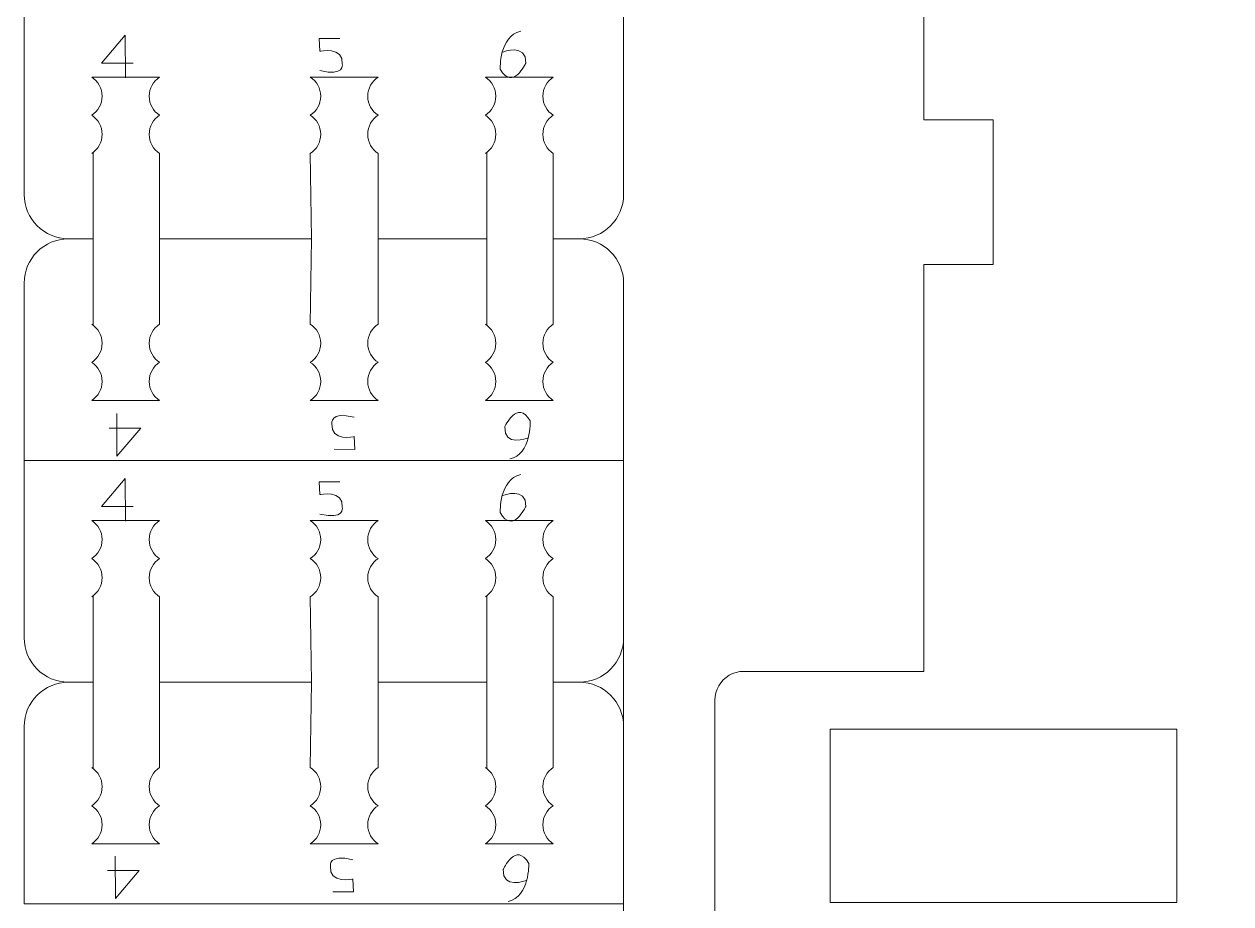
# Model space of a CAD drawing. Header units: centimetres. Extents: x -25 to 25, y -32.5 to 32.5.
# Drawn here: x -22.06 to -16.73, y 7.49 to 11.38 of the extents above; entities that cross this region are included whole.
import ezdxf

# ---------------------------------------------------------------- set-up
doc = ezdxf.new("R2010")
doc.units = ezdxf.units.CM
doc.header["$MEASUREMENT"] = 0
doc.layers.add('Capa 1', color=7, linetype='Continuous')

msp = doc.modelspace()

# ---------------------------------------------------------------- linework, layer by layer
at = {"layer": 'Capa 1', "color": 250, "lineweight": 9}
for points in [[(-19.41172, 12.19408), (-19.41172, 12.19408), (-19.41172, 10.62772), (-19.41172, 10.62772)], [(-21.76224, 11.14589), (-21.76224, 11.14589), (-21.46223, 11.14573), (-21.46223, 11.14573)], [(-20.79631, 11.14589), (-20.79631, 11.14589), (-20.4963, 11.14573), (-20.4963, 11.14573)], [(-20.02275, 11.14589), (-20.02275, 11.14589), (-19.72274, 11.14573), (-19.72274, 11.14573)], [(-21.75623, 10.43172), (-21.75623, 10.43172), (-21.75623, 10.05025), (-21.75623, 10.05025)], [(-21.46223, 10.05459), (-21.46223, 10.05459), (-21.46223, 10.43172), (-21.46223, 10.43172)], [(-20.7903, 10.43172), (-20.7903, 10.43172), (-20.79631, 10.05443), (-20.79631, 10.05443)], [(-20.4963, 10.05459), (-20.4963, 10.05459), (-20.4963, 10.43172), (-20.4963, 10.43172)], [(-20.01674, 10.43172), (-20.01674, 10.43172), (-20.01674, 10.05025), (-20.01674, 10.05025)], [(-19.72274, 10.05459), (-19.72274, 10.05459), (-19.72274, 10.43172), (-19.72274, 10.43172)], [(-19.60772, 10.43172), (-19.49992, 10.43172), (-19.41172, 10.34352), (-19.41172, 10.23572)], [(-19.41172, 10.23572), (-19.41172, 10.23572), (-19.41172, 6.711), (-19.41172, 6.711)], [(-21.76224, 9.71755), (-21.76224, 9.71755), (-21.46223, 9.71771), (-21.46223, 9.71771)], [(-20.79631, 9.71755), (-20.79631, 9.71755), (-20.4963, 9.71771), (-20.4963, 9.71771)], [(-20.02275, 9.71755), (-20.02275, 9.71755), (-19.72274, 9.71771), (-19.72274, 9.71771)], [(-22.06083, 9.45254), (-22.06083, 9.45254), (-19.41172, 9.45254), (-19.41172, 9.45254)], [(-21.76224, 9.18753), (-21.76224, 9.18753), (-21.46223, 9.18737), (-21.46223, 9.18737)], [(-20.79631, 9.18753), (-20.79631, 9.18753), (-20.4963, 9.18737), (-20.4963, 9.18737)], [(-20.02275, 9.18753), (-20.02275, 9.18753), (-19.72274, 9.18737), (-19.72274, 9.18737)], [(-21.75623, 8.47336), (-21.75623, 8.47336), (-21.75623, 8.85483), (-21.75623, 8.85483)], [(-20.01674, 8.47336), (-20.01674, 8.47336), (-20.01674, 8.85483), (-20.01674, 8.85483)], [(-21.46223, 8.85049), (-21.46223, 8.85049), (-21.46223, 8.47336), (-21.46223, 8.47336)], [(-20.7903, 8.47336), (-20.7903, 8.47336), (-20.79631, 8.85065), (-20.79631, 8.85065)], [(-20.4963, 8.85049), (-20.4963, 8.85049), (-20.4963, 8.47336), (-20.4963, 8.47336)], [(-19.72274, 8.85049), (-19.72274, 8.85049), (-19.72274, 8.47336), (-19.72274, 8.47336)], [(-19.60772, 8.47336), (-19.49992, 8.47336), (-19.41172, 8.56156), (-19.41172, 8.66936)], [(-21.76224, 7.75919), (-21.76224, 7.75919), (-21.46223, 7.75935), (-21.46223, 7.75935)], [(-20.79631, 7.75919), (-20.79631, 7.75919), (-20.4963, 7.75935), (-20.4963, 7.75935)], [(-20.02275, 7.75919), (-20.02275, 7.75919), (-19.72274, 7.75935), (-19.72274, 7.75935)], [(-22.06083, 7.49418), (-22.06083, 7.49418), (-19.41172, 7.49418), (-19.41172, 7.49418)]]:
    msp.add_open_spline(points, degree=3, dxfattribs=at)
for points, knots in [([(-16.48114, 12.0223), (-16.48114, 12.0223), (-16.96757, 11.60767), (-16.96757, 11.60767), (-16.96757, 11.60767), (-16.96757, 11.60767), (-18.08516, 11.60767), (-18.08516, 11.60767), (-18.08516, 11.60767), (-18.08516, 11.60767), (-18.08516, 10.9565), (-18.08516, 10.9565), (-18.08516, 10.9565), (-17.80002, 10.9565), (-17.96033, 10.9565), (-17.77916, 10.9565), (-17.77916, 10.9565), (-17.77916, 10.9565), (-17.77916, 10.31861), (-17.77916, 10.31861), (-17.77916, 10.31861), (-17.97249, 10.31861), (-17.88669, 10.31861), (-18.08516, 10.31861), (-18.08516, 10.31861), (-18.08516, 10.31861), (-18.08516, 8.52092), (-18.08516, 8.52092), (-18.08516, 8.52092), (-18.08516, 8.52092), (-18.88125, 8.52092), (-18.88125, 8.52092), (-18.88125, 8.52092), (-18.88125, 8.52092), (-18.8979, 8.51983), (-18.8979, 8.51983), (-18.8979, 8.51983), (-18.8979, 8.51983), (-18.91427, 8.51657), (-18.91427, 8.51657), (-18.91427, 8.51657), (-18.91427, 8.51657), (-18.93008, 8.51121), (-18.93008, 8.51121), (-18.93008, 8.51121), (-18.93008, 8.51121), (-18.94504, 8.50383), (-18.94504, 8.50383), (-18.94504, 8.50383), (-18.94504, 8.50383), (-18.95891, 8.49456), (-18.95891, 8.49456), (-18.95891, 8.49456), (-18.95891, 8.49456), (-18.97147, 8.48356), (-18.97147, 8.48356), (-18.97147, 8.48356), (-18.97147, 8.48356), (-18.98246, 8.47101), (-18.98246, 8.47101), (-18.98246, 8.47101), (-18.98246, 8.47101), (-18.99173, 8.45714), (-18.99173, 8.45714), (-18.99173, 8.45714), (-18.99173, 8.45714), (-18.99912, 8.44217), (-18.99912, 8.44217), (-18.99912, 8.44217), (-18.99912, 8.44217), (-19.00448, 8.42637), (-19.00448, 8.42637), (-19.00448, 8.42637), (-19.00448, 8.42637), (-19.00774, 8.40999), (-19.00774, 8.40999), (-19.00774, 8.40999), (-19.00774, 8.40999), (-19.00883, 8.39335), (-19.00883, 8.39335), (-19.00883, 8.39335), (-19.00883, 8.39335), (-19.00883, 7.24514), (-19.00883, 7.24514), (-19.00883, 7.24514), (-19.00883, 7.24514), (-19.18961, 7.24514), (-19.18961, 7.24514), (-19.18961, 7.24514), (-19.18961, 7.24514), (-19.20627, 7.24405), (-19.20627, 7.24405), (-19.20627, 7.24405), (-19.20627, 7.24405), (-19.22264, 7.2408), (-19.22264, 7.2408), (-19.22264, 7.2408), (-19.22264, 7.2408), (-19.23844, 7.23543), (-19.23844, 7.23543), (-19.23844, 7.23543), (-19.23844, 7.23543), (-19.2534, 7.22805), (-19.2534, 7.22805), (-19.2534, 7.22805), (-19.2534, 7.22805), (-19.26729, 7.21878), (-19.26729, 7.21878), (-19.26729, 7.21878), (-19.26729, 7.21878), (-19.27983, 7.20777), (-19.27983, 7.20777), (-19.27983, 7.20777), (-19.27983, 7.20777), (-19.29083, 7.19523), (-19.29083, 7.19523), (-19.29083, 7.19523), (-19.29083, 7.19523), (-19.3001, 7.18135), (-19.3001, 7.18135), (-19.3001, 7.18135), (-19.3001, 7.18135), (-19.30749, 7.16639), (-19.30749, 7.16639), (-19.30749, 7.16639), (-19.30749, 7.16639), (-19.31285, 7.15058), (-19.31285, 7.15058), (-19.31285, 7.15058), (-19.31285, 7.15058), (-19.3161, 7.13422), (-19.3161, 7.13422), (-19.3161, 7.13422), (-19.3161, 7.13422), (-19.3172, 7.11756), (-19.3172, 7.11756), (-19.3172, 7.11756), (-19.3172, 7.11756), (-19.3172, 6.2823), (-19.3172, 6.2823), (-19.3172, 6.2823), (-19.3172, 6.2823), (-18.17645, 5.78692), (-18.17645, 5.78692), (-18.17645, 5.78692), (-18.17645, 5.78692), (-16.79105, 5.78692), (-16.79105, 5.78692), (-16.79105, 5.78692), (-16.79105, 5.78692), (-16.79105, 6.60726), (-16.79105, 6.60726), (-16.79105, 6.60726), (-16.79105, 6.60726), (-16.48505, 6.60726), (-16.48505, 6.60726), (-16.48505, 6.60726), (-16.48505, 6.60726), (-16.48505, 5.78692), (-16.48505, 5.78692), (-16.48505, 5.78692), (-16.48505, 5.78692), (-13.56152, 5.78692), (-13.56152, 5.78692), (-13.56152, 5.78692), (-13.56152, 5.78692), (-13.56152, 6.60726), (-13.56152, 6.60726), (-13.56152, 6.60726), (-13.56152, 6.60726), (-13.25552, 6.60726), (-13.25552, 6.60726), (-13.25552, 6.60726), (-13.25552, 6.60726), (-13.25552, 5.78692), (-13.25552, 5.78692), (-13.25552, 5.78692), (-13.25552, 5.78692), (-11.8861, 5.78692), (-11.8861, 5.78692), (-11.8861, 5.78692), (-11.8861, 5.78692), (-10.72973, 6.2823), (-10.72973, 6.2823), (-10.72973, 6.2823), (-10.72973, 6.2823), (-10.72943, 7.11756), (-10.72943, 7.11756), (-10.72943, 7.11756), (-10.72943, 7.11756), (-10.7283, 7.13493), (-10.7283, 7.13493), (-10.7283, 7.13493), (-10.7283, 7.13493), (-10.72986, 7.15227), (-10.72986, 7.15227), (-10.72986, 7.15227), (-10.72986, 7.15227), (-10.73406, 7.16916), (-10.73406, 7.16916), (-10.73406, 7.16916), (-10.73406, 7.16916), (-10.74082, 7.18521), (-10.74082, 7.18521), (-10.74082, 7.18521), (-10.74082, 7.18521), (-10.74997, 7.20002), (-10.74997, 7.20002), (-10.74997, 7.20002), (-10.74997, 7.20002), (-10.76129, 7.21325), (-10.76129, 7.21325), (-10.76129, 7.21325), (-10.76129, 7.21325), (-10.77451, 7.22457), (-10.77451, 7.22457), (-10.77451, 7.22457), (-10.77451, 7.22457), (-10.78932, 7.23373), (-10.78932, 7.23373), (-10.78932, 7.23373), (-10.78932, 7.23373), (-10.80536, 7.24049), (-10.80536, 7.24049), (-10.80536, 7.24049), (-10.80536, 7.24049), (-10.82225, 7.24471), (-10.82225, 7.24471), (-10.82225, 7.24471), (-10.82225, 7.24471), (-10.83959, 7.24627), (-10.83959, 7.24627), (-10.83959, 7.24627), (-10.83959, 7.24627), (-10.85696, 7.24514), (-10.85696, 7.24514), (-10.85696, 7.24514), (-10.85696, 7.24514), (-11.03775, 7.24514), (-11.03775, 7.24514), (-11.03775, 7.24514), (-11.03775, 7.24514), (-11.03775, 8.39335), (-11.03775, 8.39335), (-11.03775, 8.39335), (-11.03775, 8.39335), (-11.03885, 8.40999), (-11.03885, 8.40999), (-11.03885, 8.40999), (-11.03885, 8.40999), (-11.0421, 8.42637), (-11.0421, 8.42637), (-11.0421, 8.42637), (-11.0421, 8.42637), (-11.04746, 8.44217), (-11.04746, 8.44217), (-11.04746, 8.44217), (-11.04746, 8.44217), (-11.05484, 8.45714), (-11.05484, 8.45714), (-11.05484, 8.45714), (-11.05484, 8.45714), (-11.06411, 8.47101), (-11.06411, 8.47101), (-11.06411, 8.47101), (-11.06411, 8.47101), (-11.07512, 8.48356), (-11.07512, 8.48356), (-11.07512, 8.48356), (-11.07512, 8.48356), (-11.08766, 8.49456), (-11.08766, 8.49456), (-11.08766, 8.49456), (-11.08766, 8.49456), (-11.10153, 8.50383), (-11.10153, 8.50383), (-11.10153, 8.50383), (-11.10153, 8.50383), (-11.11651, 8.51121), (-11.11651, 8.51121), (-11.11651, 8.51121), (-11.11651, 8.51121), (-11.13231, 8.51657), (-11.13231, 8.51657), (-11.13231, 8.51657), (-11.13231, 8.51657), (-11.14868, 8.51983), (-11.14868, 8.51983), (-11.14868, 8.51983), (-11.14868, 8.51983), (-11.16533, 8.52092), (-11.16533, 8.52092), (-11.16533, 8.52092), (-11.16533, 8.52092), (-11.96142, 8.52092), (-11.96142, 8.52092), (-11.96142, 8.52092), (-11.96142, 8.52092), (-11.96142, 10.31861), (-11.96142, 10.31861), (-11.96142, 10.31861), (-12.24658, 10.31861), (-12.11442, 10.31861), (-12.26742, 10.31861), (-12.26742, 10.31861), (-12.26742, 10.31861), (-12.26742, 10.9565), (-12.26742, 10.9565), (-12.26742, 10.9565), (-12.13343, 10.9565), (-12.24657, 10.9565), (-11.96142, 10.9565), (-11.96142, 10.9565), (-11.96142, 10.9565), (-11.96142, 11.60767), (-11.96142, 11.60767), (-11.96142, 11.60767), (-11.96142, 11.60767), (-13.079, 11.60767), (-13.079, 11.60767), (-13.079, 11.60767), (-13.079, 11.60767), (-13.56545, 12.0223), (-13.56545, 12.0223)], [0, 0, 0, 0, 0.0121951, 0.0121951, 0.0121951, 0.0121951, 0.0243902, 0.0243902, 0.0243902, 0.0243902, 0.0365854, 0.0365854, 0.0365854, 0.0365854, 0.0487805, 0.0487805, 0.0487805, 0.0487805, 0.0609756, 0.0609756, 0.0609756, 0.0609756, 0.0731707, 0.0731707, 0.0731707, 0.0731707, 0.0853659, 0.0853659, 0.0853659, 0.0853659, 0.097561, 0.097561, 0.097561, 0.097561, 0.1097561, 0.1097561, 0.1097561, 0.1097561, 0.1219512, 0.1219512, 0.1219512, 0.1219512, 0.1341463, 0.1341463, 0.1341463, 0.1341463, 0.1463415, 0.1463415, 0.1463415, 0.1463415, 0.1585366, 0.1585366, 0.1585366, 0.1585366, 0.1707317, 0.1707317, 0.1707317, 0.1707317, 0.1829268, 0.1829268, 0.1829268, 0.1829268, 0.195122, 0.195122, 0.195122, 0.195122, 0.2073171, 0.2073171, 0.2073171, 0.2073171, 0.2195122, 0.2195122, 0.2195122, 0.2195122, 0.2317073, 0.2317073, 0.2317073, 0.2317073, 0.2439024, 0.2439024, 0.2439024, 0.2439024, 0.2560976, 0.2560976, 0.2560976, 0.2560976, 0.2682927, 0.2682927, 0.2682927, 0.2682927, 0.2804878, 0.2804878, 0.2804878, 0.2804878, 0.2926829, 0.2926829, 0.2926829, 0.2926829, 0.304878, 0.304878, 0.304878, 0.304878, 0.3170732, 0.3170732, 0.3170732, 0.3170732, 0.3292683, 0.3292683, 0.3292683, 0.3292683, 0.3414634, 0.3414634, 0.3414634, 0.3414634, 0.3536585, 0.3536585, 0.3536585, 0.3536585, 0.3658537, 0.3658537, 0.3658537, 0.3658537, 0.3780488, 0.3780488, 0.3780488, 0.3780488, 0.3902439, 0.3902439, 0.3902439, 0.3902439, 0.402439, 0.402439, 0.402439, 0.402439, 0.4146341, 0.4146341, 0.4146341, 0.4146341, 0.4268293, 0.4268293, 0.4268293, 0.4268293, 0.4390244, 0.4390244, 0.4390244, 0.4390244, 0.4512195, 0.4512195, 0.4512195, 0.4512195, 0.4634146, 0.4634146, 0.4634146, 0.4634146, 0.4756098, 0.4756098, 0.4756098, 0.4756098, 0.4878049, 0.4878049, 0.4878049, 0.4878049, 0.5, 0.5, 0.5, 0.5, 0.5121951, 0.5121951, 0.5121951, 0.5121951, 0.5243902, 0.5243902, 0.5243902, 0.5243902, 0.5365854, 0.5365854, 0.5365854, 0.5365854, 0.5487805, 0.5487805, 0.5487805, 0.5487805, 0.5609756, 0.5609756, 0.5609756, 0.5609756, 0.5731707, 0.5731707, 0.5731707, 0.5731707, 0.5853659, 0.5853659, 0.5853659, 0.5853659, 0.597561, 0.597561, 0.597561, 0.597561, 0.6097561, 0.6097561, 0.6097561, 0.6097561, 0.6219512, 0.6219512, 0.6219512, 0.6219512, 0.6341463, 0.6341463, 0.6341463, 0.6341463, 0.6463415, 0.6463415, 0.6463415, 0.6463415, 0.6585366, 0.6585366, 0.6585366, 0.6585366, 0.6707317, 0.6707317, 0.6707317, 0.6707317, 0.6829268, 0.6829268, 0.6829268, 0.6829268, 0.695122, 0.695122, 0.695122, 0.695122, 0.7073171, 0.7073171, 0.7073171, 0.7073171, 0.7195122, 0.7195122, 0.7195122, 0.7195122, 0.7317073, 0.7317073, 0.7317073, 0.7317073, 0.7439024, 0.7439024, 0.7439024, 0.7439024, 0.7560976, 0.7560976, 0.7560976, 0.7560976, 0.7682927, 0.7682927, 0.7682927, 0.7682927, 0.7804878, 0.7804878, 0.7804878, 0.7804878, 0.7926829, 0.7926829, 0.7926829, 0.7926829, 0.804878, 0.804878, 0.804878, 0.804878, 0.8170732, 0.8170732, 0.8170732, 0.8170732, 0.8292683, 0.8292683, 0.8292683, 0.8292683, 0.8414634, 0.8414634, 0.8414634, 0.8414634, 0.8536585, 0.8536585, 0.8536585, 0.8536585, 0.8658537, 0.8658537, 0.8658537, 0.8658537, 0.8780488, 0.8780488, 0.8780488, 0.8780488, 0.8902439, 0.8902439, 0.8902439, 0.8902439, 0.902439, 0.902439, 0.902439, 0.902439, 0.9146341, 0.9146341, 0.9146341, 0.9146341, 0.9268293, 0.9268293, 0.9268293, 0.9268293, 0.9390244, 0.9390244, 0.9390244, 0.9390244, 0.9512195, 0.9512195, 0.9512195, 0.9512195, 0.9634146, 0.9634146, 0.9634146, 0.9634146, 0.9756098, 0.9756098, 0.9756098, 0.9756098, 1, 1, 1, 1]), ([(-22.06083, 11.4109), (-22.06083, 10.95707), (-22.06083, 10.62772), (-22.06083, 10.62772), (-22.06083, 10.62772), (-22.06083, 10.51992), (-21.97263, 10.43172), (-21.86483, 10.43172), (-21.86483, 10.43172), (-21.86483, 10.43172), (-21.75623, 10.43172), (-21.75623, 10.43172), (-21.75623, 10.43172), (-21.75623, 10.43172), (-21.75623, 10.81319), (-21.75623, 10.81319)], [0, 0, 0, 0, 0.2, 0.2, 0.2, 0.2, 0.4, 0.4, 0.4, 0.4, 0.6, 0.6, 0.6, 0.6, 1, 1, 1, 1]), ([(-21.76224, 10.97745), (-21.73454, 10.99523), (-21.71618, 11.02631), (-21.71618, 11.06167), (-21.71618, 11.06167), (-21.71618, 11.09703), (-21.73454, 11.12811), (-21.76224, 11.14589)], [0, 0, 0, 0, 0.3333333, 0.3333333, 0.3333333, 0.3333333, 1, 1, 1, 1]), ([(-21.46223, 10.97729), (-21.48993, 10.99507), (-21.50829, 11.02615), (-21.50829, 11.06151), (-21.50829, 11.06151), (-21.50829, 11.09687), (-21.48993, 11.12795), (-21.46223, 11.14573)], [0, 0, 0, 0, 0.3333333, 0.3333333, 0.3333333, 0.3333333, 1, 1, 1, 1]), ([(-20.79631, 10.97745), (-20.76861, 10.99523), (-20.75025, 11.02631), (-20.75025, 11.06167), (-20.75025, 11.06167), (-20.75025, 11.09703), (-20.76861, 11.12811), (-20.79631, 11.14589)], [0, 0, 0, 0, 0.3333333, 0.3333333, 0.3333333, 0.3333333, 1, 1, 1, 1]), ([(-20.4963, 10.97729), (-20.524, 10.99507), (-20.54236, 11.02615), (-20.54236, 11.06151), (-20.54236, 11.06151), (-20.54236, 11.09687), (-20.524, 11.12795), (-20.4963, 11.14573)], [0, 0, 0, 0, 0.3333333, 0.3333333, 0.3333333, 0.3333333, 1, 1, 1, 1]), ([(-20.02275, 10.97745), (-19.99505, 10.99523), (-19.97669, 11.02631), (-19.97669, 11.06167), (-19.97669, 11.06167), (-19.97669, 11.09703), (-19.99505, 11.12811), (-20.02275, 11.14589)], [0, 0, 0, 0, 0.3333333, 0.3333333, 0.3333333, 0.3333333, 1, 1, 1, 1]), ([(-19.72274, 10.97729), (-19.75044, 10.99507), (-19.7688, 11.02615), (-19.7688, 11.06151), (-19.7688, 11.06151), (-19.7688, 11.09687), (-19.75044, 11.12795), (-19.72274, 11.14573)], [0, 0, 0, 0, 0.3333333, 0.3333333, 0.3333333, 0.3333333, 1, 1, 1, 1]), ([(-21.76224, 10.80901), (-21.73454, 10.82679), (-21.71618, 10.85787), (-21.71618, 10.89323), (-21.71618, 10.89323), (-21.71618, 10.92859), (-21.73454, 10.95967), (-21.76224, 10.97745)], [0, 0, 0, 0, 0.3333333, 0.3333333, 0.3333333, 0.3333333, 1, 1, 1, 1]), ([(-21.46223, 10.80885), (-21.48993, 10.82663), (-21.50829, 10.85771), (-21.50829, 10.89307), (-21.50829, 10.89307), (-21.50829, 10.92843), (-21.48993, 10.95951), (-21.46223, 10.97729)], [0, 0, 0, 0, 0.3333333, 0.3333333, 0.3333333, 0.3333333, 1, 1, 1, 1]), ([(-20.79631, 10.80901), (-20.76861, 10.82679), (-20.75025, 10.85787), (-20.75025, 10.89323), (-20.75025, 10.89323), (-20.75025, 10.92859), (-20.76861, 10.95967), (-20.79631, 10.97745)], [0, 0, 0, 0, 0.3333333, 0.3333333, 0.3333333, 0.3333333, 1, 1, 1, 1]), ([(-20.4963, 10.80885), (-20.524, 10.82663), (-20.54236, 10.85771), (-20.54236, 10.89307), (-20.54236, 10.89307), (-20.54236, 10.92843), (-20.524, 10.95951), (-20.4963, 10.97729)], [0, 0, 0, 0, 0.3333333, 0.3333333, 0.3333333, 0.3333333, 1, 1, 1, 1]), ([(-20.02275, 10.80901), (-19.99505, 10.82679), (-19.97669, 10.85787), (-19.97669, 10.89323), (-19.97669, 10.89323), (-19.97669, 10.92859), (-19.99505, 10.95967), (-20.02275, 10.97745)], [0, 0, 0, 0, 0.3333333, 0.3333333, 0.3333333, 0.3333333, 1, 1, 1, 1]), ([(-19.72274, 10.80885), (-19.75044, 10.82663), (-19.7688, 10.85771), (-19.7688, 10.89307), (-19.7688, 10.89307), (-19.7688, 10.92843), (-19.75044, 10.95951), (-19.72274, 10.97729)], [0, 0, 0, 0, 0.3333333, 0.3333333, 0.3333333, 0.3333333, 1, 1, 1, 1]), ([(-21.46223, 10.80885), (-21.46223, 10.80885), (-21.46223, 10.43172), (-21.46223, 10.43172), (-21.46223, 10.43172), (-21.46223, 10.43172), (-20.7903, 10.43172), (-20.7903, 10.43172), (-20.7903, 10.43172), (-20.7903, 10.43172), (-20.79631, 10.80901), (-20.79631, 10.80901)], [0, 0, 0, 0, 0.25, 0.25, 0.25, 0.25, 0.5, 0.5, 0.5, 0.5, 1, 1, 1, 1]), ([(-20.4963, 10.80885), (-20.4963, 10.80885), (-20.4963, 10.43172), (-20.4963, 10.43172), (-20.4963, 10.43172), (-20.4963, 10.43172), (-20.01674, 10.43172), (-20.01674, 10.43172), (-20.01674, 10.43172), (-20.01674, 10.43172), (-20.01674, 10.81319), (-20.01674, 10.81319)], [0, 0, 0, 0, 0.25, 0.25, 0.25, 0.25, 0.5, 0.5, 0.5, 0.5, 1, 1, 1, 1]), ([(-19.72274, 10.80885), (-19.72274, 10.80885), (-19.72274, 10.43172), (-19.72274, 10.43172), (-19.72274, 10.43172), (-19.72274, 10.43172), (-19.60772, 10.43172), (-19.60772, 10.43172), (-19.60772, 10.43172), (-19.49992, 10.43172), (-19.41172, 10.51992), (-19.41172, 10.62772)], [0, 0, 0, 0, 0.25, 0.25, 0.25, 0.25, 0.5, 0.5, 0.5, 0.5, 1, 1, 1, 1]), ([(-22.06083, 9.45254), (-22.06083, 9.90637), (-22.06083, 10.23572), (-22.06083, 10.23572), (-22.06083, 10.23572), (-22.06083, 10.34352), (-21.97263, 10.43172), (-21.86483, 10.43172)], [0, 0, 0, 0, 0.3333333, 0.3333333, 0.3333333, 0.3333333, 1, 1, 1, 1]), ([(-21.76224, 10.05443), (-21.73454, 10.03665), (-21.71618, 10.00557), (-21.71618, 9.97021), (-21.71618, 9.97021), (-21.71618, 9.93485), (-21.73454, 9.90377), (-21.76224, 9.88599)], [0, 0, 0, 0, 0.3333333, 0.3333333, 0.3333333, 0.3333333, 1, 1, 1, 1]), ([(-21.46223, 10.05459), (-21.48993, 10.03681), (-21.50829, 10.00573), (-21.50829, 9.97037), (-21.50829, 9.97037), (-21.50829, 9.93501), (-21.48993, 9.90393), (-21.46223, 9.88615)], [0, 0, 0, 0, 0.3333333, 0.3333333, 0.3333333, 0.3333333, 1, 1, 1, 1]), ([(-20.79631, 10.05443), (-20.76861, 10.03665), (-20.75025, 10.00557), (-20.75025, 9.97021), (-20.75025, 9.97021), (-20.75025, 9.93485), (-20.76861, 9.90377), (-20.79631, 9.88599)], [0, 0, 0, 0, 0.3333333, 0.3333333, 0.3333333, 0.3333333, 1, 1, 1, 1]), ([(-20.4963, 10.05459), (-20.524, 10.03681), (-20.54236, 10.00573), (-20.54236, 9.97037), (-20.54236, 9.97037), (-20.54236, 9.93501), (-20.524, 9.90393), (-20.4963, 9.88615)], [0, 0, 0, 0, 0.3333333, 0.3333333, 0.3333333, 0.3333333, 1, 1, 1, 1]), ([(-20.02275, 10.05443), (-19.99505, 10.03665), (-19.97669, 10.00557), (-19.97669, 9.97021), (-19.97669, 9.97021), (-19.97669, 9.93485), (-19.99505, 9.90377), (-20.02275, 9.88599)], [0, 0, 0, 0, 0.3333333, 0.3333333, 0.3333333, 0.3333333, 1, 1, 1, 1]), ([(-19.72274, 10.05459), (-19.75044, 10.03681), (-19.7688, 10.00573), (-19.7688, 9.97037), (-19.7688, 9.97037), (-19.7688, 9.93501), (-19.75044, 9.90393), (-19.72274, 9.88615)], [0, 0, 0, 0, 0.3333333, 0.3333333, 0.3333333, 0.3333333, 1, 1, 1, 1]), ([(-21.76224, 9.88599), (-21.73454, 9.86821), (-21.71618, 9.83713), (-21.71618, 9.80177), (-21.71618, 9.80177), (-21.71618, 9.76641), (-21.73454, 9.73533), (-21.76224, 9.71755)], [0, 0, 0, 0, 0.3333333, 0.3333333, 0.3333333, 0.3333333, 1, 1, 1, 1]), ([(-21.46223, 9.88615), (-21.48993, 9.86837), (-21.50829, 9.83729), (-21.50829, 9.80193), (-21.50829, 9.80193), (-21.50829, 9.76657), (-21.48993, 9.73549), (-21.46223, 9.71771)], [0, 0, 0, 0, 0.3333333, 0.3333333, 0.3333333, 0.3333333, 1, 1, 1, 1]), ([(-20.79631, 9.88599), (-20.76861, 9.86821), (-20.75025, 9.83713), (-20.75025, 9.80177), (-20.75025, 9.80177), (-20.75025, 9.76641), (-20.76861, 9.73533), (-20.79631, 9.71755)], [0, 0, 0, 0, 0.3333333, 0.3333333, 0.3333333, 0.3333333, 1, 1, 1, 1]), ([(-20.4963, 9.88615), (-20.524, 9.86837), (-20.54236, 9.83729), (-20.54236, 9.80193), (-20.54236, 9.80193), (-20.54236, 9.76657), (-20.524, 9.73549), (-20.4963, 9.71771)], [0, 0, 0, 0, 0.3333333, 0.3333333, 0.3333333, 0.3333333, 1, 1, 1, 1]), ([(-20.02275, 9.88599), (-19.99505, 9.86821), (-19.97669, 9.83713), (-19.97669, 9.80177), (-19.97669, 9.80177), (-19.97669, 9.76641), (-19.99505, 9.73533), (-20.02275, 9.71755)], [0, 0, 0, 0, 0.3333333, 0.3333333, 0.3333333, 0.3333333, 1, 1, 1, 1]), ([(-19.72274, 9.88615), (-19.75044, 9.86837), (-19.7688, 9.83729), (-19.7688, 9.80193), (-19.7688, 9.80193), (-19.7688, 9.76657), (-19.75044, 9.73549), (-19.72274, 9.71771)], [0, 0, 0, 0, 0.3333333, 0.3333333, 0.3333333, 0.3333333, 1, 1, 1, 1]), ([(-22.06083, 9.45254), (-22.06083, 8.99871), (-22.06083, 8.66936), (-22.06083, 8.66936), (-22.06083, 8.66936), (-22.06083, 8.56156), (-21.97263, 8.47336), (-21.86483, 8.47336)], [0, 0, 0, 0, 0.3333333, 0.3333333, 0.3333333, 0.3333333, 1, 1, 1, 1]), ([(-21.76224, 9.01909), (-21.73454, 9.03687), (-21.71618, 9.06795), (-21.71618, 9.10331), (-21.71618, 9.10331), (-21.71618, 9.13867), (-21.73454, 9.16975), (-21.76224, 9.18753)], [0, 0, 0, 0, 0.3333333, 0.3333333, 0.3333333, 0.3333333, 1, 1, 1, 1]), ([(-21.46223, 9.01893), (-21.48993, 9.03671), (-21.50829, 9.06779), (-21.50829, 9.10315), (-21.50829, 9.10315), (-21.50829, 9.13851), (-21.48993, 9.16959), (-21.46223, 9.18737)], [0, 0, 0, 0, 0.3333333, 0.3333333, 0.3333333, 0.3333333, 1, 1, 1, 1]), ([(-20.79631, 9.01909), (-20.76861, 9.03687), (-20.75025, 9.06795), (-20.75025, 9.10331), (-20.75025, 9.10331), (-20.75025, 9.13867), (-20.76861, 9.16975), (-20.79631, 9.18753)], [0, 0, 0, 0, 0.3333333, 0.3333333, 0.3333333, 0.3333333, 1, 1, 1, 1]), ([(-20.4963, 9.01893), (-20.524, 9.03671), (-20.54236, 9.06779), (-20.54236, 9.10315), (-20.54236, 9.10315), (-20.54236, 9.13851), (-20.524, 9.16959), (-20.4963, 9.18737)], [0, 0, 0, 0, 0.3333333, 0.3333333, 0.3333333, 0.3333333, 1, 1, 1, 1]), ([(-20.02275, 9.01909), (-19.99505, 9.03687), (-19.97669, 9.06795), (-19.97669, 9.10331), (-19.97669, 9.10331), (-19.97669, 9.13867), (-19.99505, 9.16975), (-20.02275, 9.18753)], [0, 0, 0, 0, 0.3333333, 0.3333333, 0.3333333, 0.3333333, 1, 1, 1, 1]), ([(-19.72274, 9.01893), (-19.75044, 9.03671), (-19.7688, 9.06779), (-19.7688, 9.10315), (-19.7688, 9.10315), (-19.7688, 9.13851), (-19.75044, 9.16959), (-19.72274, 9.18737)], [0, 0, 0, 0, 0.3333333, 0.3333333, 0.3333333, 0.3333333, 1, 1, 1, 1]), ([(-21.76224, 8.85065), (-21.73454, 8.86843), (-21.71618, 8.89951), (-21.71618, 8.93487), (-21.71618, 8.93487), (-21.71618, 8.97023), (-21.73454, 9.00131), (-21.76224, 9.01909)], [0, 0, 0, 0, 0.3333333, 0.3333333, 0.3333333, 0.3333333, 1, 1, 1, 1]), ([(-21.46223, 8.85049), (-21.48993, 8.86827), (-21.50829, 8.89935), (-21.50829, 8.93471), (-21.50829, 8.93471), (-21.50829, 8.97007), (-21.48993, 9.00115), (-21.46223, 9.01893)], [0, 0, 0, 0, 0.3333333, 0.3333333, 0.3333333, 0.3333333, 1, 1, 1, 1]), ([(-20.79631, 8.85065), (-20.76861, 8.86843), (-20.75025, 8.89951), (-20.75025, 8.93487), (-20.75025, 8.93487), (-20.75025, 8.97023), (-20.76861, 9.00131), (-20.79631, 9.01909)], [0, 0, 0, 0, 0.3333333, 0.3333333, 0.3333333, 0.3333333, 1, 1, 1, 1]), ([(-20.4963, 8.85049), (-20.524, 8.86827), (-20.54236, 8.89935), (-20.54236, 8.93471), (-20.54236, 8.93471), (-20.54236, 8.97007), (-20.524, 9.00115), (-20.4963, 9.01893)], [0, 0, 0, 0, 0.3333333, 0.3333333, 0.3333333, 0.3333333, 1, 1, 1, 1]), ([(-20.02275, 8.85065), (-19.99505, 8.86843), (-19.97669, 8.89951), (-19.97669, 8.93487), (-19.97669, 8.93487), (-19.97669, 8.97023), (-19.99505, 9.00131), (-20.02275, 9.01909)], [0, 0, 0, 0, 0.3333333, 0.3333333, 0.3333333, 0.3333333, 1, 1, 1, 1]), ([(-19.72274, 8.85049), (-19.75044, 8.86827), (-19.7688, 8.89935), (-19.7688, 8.93471), (-19.7688, 8.93471), (-19.7688, 8.97007), (-19.75044, 9.00115), (-19.72274, 9.01893)], [0, 0, 0, 0, 0.3333333, 0.3333333, 0.3333333, 0.3333333, 1, 1, 1, 1]), ([(-22.06083, 7.49418), (-22.06083, 7.94801), (-22.06083, 8.27736), (-22.06083, 8.27736), (-22.06083, 8.27736), (-22.06083, 8.38516), (-21.97263, 8.47336), (-21.86483, 8.47336), (-21.86483, 8.47336), (-21.86483, 8.47336), (-21.75623, 8.47336), (-21.75623, 8.47336), (-21.75623, 8.47336), (-21.75623, 8.47336), (-21.75623, 8.09189), (-21.75623, 8.09189)], [0, 0, 0, 0, 0.2, 0.2, 0.2, 0.2, 0.4, 0.4, 0.4, 0.4, 0.6, 0.6, 0.6, 0.6, 1, 1, 1, 1]), ([(-21.46223, 8.09623), (-21.46223, 8.09623), (-21.46223, 8.47336), (-21.46223, 8.47336), (-21.46223, 8.47336), (-21.46223, 8.47336), (-20.7903, 8.47336), (-20.7903, 8.47336), (-20.7903, 8.47336), (-20.7903, 8.47336), (-20.79631, 8.09607), (-20.79631, 8.09607)], [0, 0, 0, 0, 0.25, 0.25, 0.25, 0.25, 0.5, 0.5, 0.5, 0.5, 1, 1, 1, 1]), ([(-20.4963, 8.09623), (-20.4963, 8.09623), (-20.4963, 8.47336), (-20.4963, 8.47336), (-20.4963, 8.47336), (-20.4963, 8.47336), (-20.01674, 8.47336), (-20.01674, 8.47336), (-20.01674, 8.47336), (-20.01674, 8.47336), (-20.01674, 8.09189), (-20.01674, 8.09189)], [0, 0, 0, 0, 0.25, 0.25, 0.25, 0.25, 0.5, 0.5, 0.5, 0.5, 1, 1, 1, 1]), ([(-19.72274, 8.09623), (-19.72274, 8.09623), (-19.72274, 8.47336), (-19.72274, 8.47336), (-19.72274, 8.47336), (-19.72274, 8.47336), (-19.60772, 8.47336), (-19.60772, 8.47336), (-19.60772, 8.47336), (-19.49992, 8.47336), (-19.41172, 8.38516), (-19.41172, 8.27736)], [0, 0, 0, 0, 0.25, 0.25, 0.25, 0.25, 0.5, 0.5, 0.5, 0.5, 1, 1, 1, 1]), ([(-16.96758, 8.26577), (-16.96758, 8.26577), (-16.96758, 7.5003), (-16.96758, 7.5003), (-16.96758, 7.5003), (-16.96758, 7.5003), (-18.49852, 7.5003), (-18.49852, 7.5003), (-18.49852, 7.5003), (-18.49852, 7.5003), (-18.49852, 8.26577), (-18.49852, 8.26577), (-18.49852, 8.26577), (-18.49852, 8.26577), (-16.96758, 8.26577), (-16.96758, 8.26577)], [0, 0, 0, 0, 0.2, 0.2, 0.2, 0.2, 0.4, 0.4, 0.4, 0.4, 0.6, 0.6, 0.6, 0.6, 1, 1, 1, 1]), ([(-21.76224, 8.09607), (-21.73454, 8.07829), (-21.71618, 8.04721), (-21.71618, 8.01185), (-21.71618, 8.01185), (-21.71618, 7.97649), (-21.73454, 7.94541), (-21.76224, 7.92763)], [0, 0, 0, 0, 0.3333333, 0.3333333, 0.3333333, 0.3333333, 1, 1, 1, 1]), ([(-21.46223, 8.09623), (-21.48993, 8.07845), (-21.50829, 8.04737), (-21.50829, 8.01201), (-21.50829, 8.01201), (-21.50829, 7.97665), (-21.48993, 7.94557), (-21.46223, 7.92779)], [0, 0, 0, 0, 0.3333333, 0.3333333, 0.3333333, 0.3333333, 1, 1, 1, 1]), ([(-20.79631, 8.09607), (-20.76861, 8.07829), (-20.75025, 8.04721), (-20.75025, 8.01185), (-20.75025, 8.01185), (-20.75025, 7.97649), (-20.76861, 7.94541), (-20.79631, 7.92763)], [0, 0, 0, 0, 0.3333333, 0.3333333, 0.3333333, 0.3333333, 1, 1, 1, 1]), ([(-20.4963, 8.09623), (-20.524, 8.07845), (-20.54236, 8.04737), (-20.54236, 8.01201), (-20.54236, 8.01201), (-20.54236, 7.97665), (-20.524, 7.94557), (-20.4963, 7.92779)], [0, 0, 0, 0, 0.3333333, 0.3333333, 0.3333333, 0.3333333, 1, 1, 1, 1]), ([(-20.02275, 8.09607), (-19.99505, 8.07829), (-19.97669, 8.04721), (-19.97669, 8.01185), (-19.97669, 8.01185), (-19.97669, 7.97649), (-19.99505, 7.94541), (-20.02275, 7.92763)], [0, 0, 0, 0, 0.3333333, 0.3333333, 0.3333333, 0.3333333, 1, 1, 1, 1]), ([(-19.72274, 8.09623), (-19.75044, 8.07845), (-19.7688, 8.04737), (-19.7688, 8.01201), (-19.7688, 8.01201), (-19.7688, 7.97665), (-19.75044, 7.94557), (-19.72274, 7.92779)], [0, 0, 0, 0, 0.3333333, 0.3333333, 0.3333333, 0.3333333, 1, 1, 1, 1]), ([(-21.76224, 7.92763), (-21.73454, 7.90985), (-21.71618, 7.87877), (-21.71618, 7.84341), (-21.71618, 7.84341), (-21.71618, 7.80805), (-21.73454, 7.77697), (-21.76224, 7.75919)], [0, 0, 0, 0, 0.3333333, 0.3333333, 0.3333333, 0.3333333, 1, 1, 1, 1]), ([(-21.46223, 7.92779), (-21.48993, 7.91001), (-21.50829, 7.87893), (-21.50829, 7.84357), (-21.50829, 7.84357), (-21.50829, 7.80821), (-21.48993, 7.77713), (-21.46223, 7.75935)], [0, 0, 0, 0, 0.3333333, 0.3333333, 0.3333333, 0.3333333, 1, 1, 1, 1]), ([(-20.79631, 7.92763), (-20.76861, 7.90985), (-20.75025, 7.87877), (-20.75025, 7.84341), (-20.75025, 7.84341), (-20.75025, 7.80805), (-20.76861, 7.77697), (-20.79631, 7.75919)], [0, 0, 0, 0, 0.3333333, 0.3333333, 0.3333333, 0.3333333, 1, 1, 1, 1]), ([(-20.4963, 7.92779), (-20.524, 7.91001), (-20.54236, 7.87893), (-20.54236, 7.84357), (-20.54236, 7.84357), (-20.54236, 7.80821), (-20.524, 7.77713), (-20.4963, 7.75935)], [0, 0, 0, 0, 0.3333333, 0.3333333, 0.3333333, 0.3333333, 1, 1, 1, 1]), ([(-20.02275, 7.92763), (-19.99505, 7.90985), (-19.97669, 7.87877), (-19.97669, 7.84341), (-19.97669, 7.84341), (-19.97669, 7.80805), (-19.99505, 7.77697), (-20.02275, 7.75919)], [0, 0, 0, 0, 0.3333333, 0.3333333, 0.3333333, 0.3333333, 1, 1, 1, 1]), ([(-19.72274, 7.92779), (-19.75044, 7.91001), (-19.7688, 7.87893), (-19.7688, 7.84357), (-19.7688, 7.84357), (-19.7688, 7.80821), (-19.75044, 7.77713), (-19.72274, 7.75935)], [0, 0, 0, 0, 0.3333333, 0.3333333, 0.3333333, 0.3333333, 1, 1, 1, 1])]:
    msp.add_open_spline(points, degree=3, knots=knots, dxfattribs=at)
at = {"layer": 'Capa 1', "color": 22, "lineweight": 9}
for points, knots in [([(-21.57938, 11.20708), (-21.57938, 11.20708), (-21.71904, 11.20708), (-21.71904, 11.20708), (-21.71904, 11.20708), (-21.71904, 11.20708), (-21.61399, 11.33069), (-21.61399, 11.33069), (-21.61399, 11.33069), (-21.61399, 11.33069), (-21.61278, 11.14278), (-21.61278, 11.14278)], [0, 0, 0, 0, 0.25, 0.25, 0.25, 0.25, 0.5, 0.5, 0.5, 0.5, 1, 1, 1, 1]), ([(-20.66558, 11.316), (-20.66558, 11.316), (-20.75705, 11.31655), (-20.75705, 11.31655), (-20.75705, 11.31655), (-20.75705, 11.31655), (-20.75376, 11.26017), (-20.75376, 11.26017)], [0, 0, 0, 0, 0.3333333, 0.3333333, 0.3333333, 0.3333333, 1, 1, 1, 1]), ([(-19.94548, 11.25633), (-19.94548, 11.25633), (-19.83956, 11.29769), (-19.84461, 11.20726), (-19.84461, 11.20726), (-19.84461, 11.20726), (-19.9009, 11.08305), (-19.95727, 11.18066), (-19.95727, 11.18066), (-19.95727, 11.18066), (-19.96231, 11.32863), (-19.86652, 11.34878)], [0, 0, 0, 0, 0.25, 0.25, 0.25, 0.25, 0.5, 0.5, 0.5, 0.5, 1, 1, 1, 1]), ([(-20.75376, 11.26017), (-20.75376, 11.26017), (-20.64867, 11.28423), (-20.65485, 11.203), (-20.65485, 11.203), (-20.65485, 11.203), (-20.64374, 11.14731), (-20.75376, 11.17452)], [0, 0, 0, 0, 0.3333333, 0.3333333, 0.3333333, 0.3333333, 1, 1, 1, 1]), ([(-19.8363, 9.55159), (-19.8363, 9.55159), (-19.94222, 9.51023), (-19.93717, 9.60066), (-19.93717, 9.60066), (-19.93717, 9.60066), (-19.88088, 9.72487), (-19.82451, 9.62726), (-19.82451, 9.62726), (-19.82451, 9.62726), (-19.81947, 9.47929), (-19.91526, 9.45914)], [0, 0, 0, 0, 0.25, 0.25, 0.25, 0.25, 0.5, 0.5, 0.5, 0.5, 1, 1, 1, 1]), ([(-21.68534, 9.59513), (-21.68534, 9.59513), (-21.54568, 9.59513), (-21.54568, 9.59513), (-21.54568, 9.59513), (-21.54568, 9.59513), (-21.65073, 9.47152), (-21.65073, 9.47152), (-21.65073, 9.47152), (-21.65073, 9.47152), (-21.65194, 9.65943), (-21.65194, 9.65943)], [0, 0, 0, 0, 0.25, 0.25, 0.25, 0.25, 0.5, 0.5, 0.5, 0.5, 1, 1, 1, 1]), ([(-20.60209, 9.55791), (-20.60209, 9.55791), (-20.70718, 9.53385), (-20.701, 9.61508), (-20.701, 9.61508), (-20.701, 9.61508), (-20.71211, 9.67077), (-20.60209, 9.64356)], [0, 0, 0, 0, 0.3333333, 0.3333333, 0.3333333, 0.3333333, 1, 1, 1, 1]), ([(-20.69027, 9.50208), (-20.69027, 9.50208), (-20.5988, 9.50153), (-20.5988, 9.50153), (-20.5988, 9.50153), (-20.5988, 9.50153), (-20.60209, 9.55791), (-20.60209, 9.55791)], [0, 0, 0, 0, 0.3333333, 0.3333333, 0.3333333, 0.3333333, 1, 1, 1, 1]), ([(-19.94548, 9.29797), (-19.94548, 9.29797), (-19.83956, 9.33933), (-19.84461, 9.2489), (-19.84461, 9.2489), (-19.84461, 9.2489), (-19.9009, 9.12469), (-19.95727, 9.2223), (-19.95727, 9.2223), (-19.95727, 9.2223), (-19.96231, 9.37027), (-19.86652, 9.39042)], [0, 0, 0, 0, 0.25, 0.25, 0.25, 0.25, 0.5, 0.5, 0.5, 0.5, 1, 1, 1, 1]), ([(-21.57938, 9.24872), (-21.57938, 9.24872), (-21.71904, 9.24872), (-21.71904, 9.24872), (-21.71904, 9.24872), (-21.71904, 9.24872), (-21.61399, 9.37233), (-21.61399, 9.37233), (-21.61399, 9.37233), (-21.61399, 9.37233), (-21.61278, 9.18442), (-21.61278, 9.18442)], [0, 0, 0, 0, 0.25, 0.25, 0.25, 0.25, 0.5, 0.5, 0.5, 0.5, 1, 1, 1, 1]), ([(-20.66558, 9.35764), (-20.66558, 9.35764), (-20.75705, 9.35819), (-20.75705, 9.35819), (-20.75705, 9.35819), (-20.75705, 9.35819), (-20.75376, 9.30181), (-20.75376, 9.30181)], [0, 0, 0, 0, 0.3333333, 0.3333333, 0.3333333, 0.3333333, 1, 1, 1, 1]), ([(-20.75376, 9.30181), (-20.75376, 9.30181), (-20.64867, 9.32587), (-20.65485, 9.24464), (-20.65485, 9.24464), (-20.65485, 9.24464), (-20.64374, 9.18895), (-20.75376, 9.21616)], [0, 0, 0, 0, 0.3333333, 0.3333333, 0.3333333, 0.3333333, 1, 1, 1, 1]), ([(-19.8428, 7.59729), (-19.8428, 7.59729), (-19.94872, 7.55593), (-19.94367, 7.64636), (-19.94367, 7.64636), (-19.94367, 7.64636), (-19.88738, 7.77057), (-19.83101, 7.67296), (-19.83101, 7.67296), (-19.83101, 7.67296), (-19.82597, 7.52499), (-19.92176, 7.50484)], [0, 0, 0, 0, 0.25, 0.25, 0.25, 0.25, 0.5, 0.5, 0.5, 0.5, 1, 1, 1, 1]), ([(-21.69184, 7.64083), (-21.69184, 7.64083), (-21.55218, 7.64083), (-21.55218, 7.64083), (-21.55218, 7.64083), (-21.55218, 7.64083), (-21.65723, 7.51722), (-21.65723, 7.51722), (-21.65723, 7.51722), (-21.65723, 7.51722), (-21.65844, 7.70513), (-21.65844, 7.70513)], [0, 0, 0, 0, 0.25, 0.25, 0.25, 0.25, 0.5, 0.5, 0.5, 0.5, 1, 1, 1, 1]), ([(-20.60859, 7.60361), (-20.60859, 7.60361), (-20.71368, 7.57955), (-20.7075, 7.66078), (-20.7075, 7.66078), (-20.7075, 7.66078), (-20.71861, 7.71647), (-20.60859, 7.68926)], [0, 0, 0, 0, 0.3333333, 0.3333333, 0.3333333, 0.3333333, 1, 1, 1, 1]), ([(-20.69677, 7.54778), (-20.69677, 7.54778), (-20.6053, 7.54723), (-20.6053, 7.54723), (-20.6053, 7.54723), (-20.6053, 7.54723), (-20.60859, 7.60361), (-20.60859, 7.60361)], [0, 0, 0, 0, 0.3333333, 0.3333333, 0.3333333, 0.3333333, 1, 1, 1, 1])]:
    msp.add_open_spline(points, degree=3, knots=knots, dxfattribs=at)

doc.saveas('drawing.dxf')
